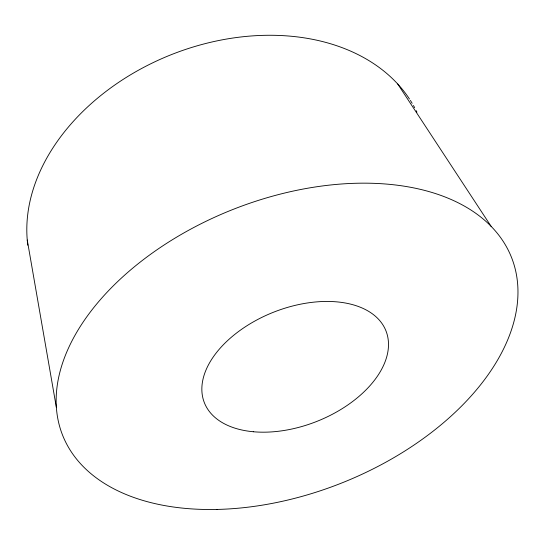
<?xml version="1.0" encoding="UTF-8"?>
<svg xmlns="http://www.w3.org/2000/svg" width="545" height="545" viewBox="0 0 545 545"><rect width="100%" height="100%" fill="white"/><g stroke="black" fill="none" stroke-linecap="round" stroke-linejoin="round"><path stroke-width="0.82" d="M397.755 84.046L491.127 226.366M27.25 240.025L56.394 407.599M27.815 245.223A207.243 151.864 -21.6 0 1 174.461 53.424A207.243 151.864 -21.6 0 1 409.459 98.992M410.385 100.423A207.243 151.864 -21.6 0 1 412.17 103.312M413.444 105.498A207.243 151.864 -21.6 0 1 414.663 107.706M416.196 110.662A207.243 151.864 -21.6 0 1 416.925 112.154M253.275 431.742A97.644 58.731 -21.6 0 0 388.34 340.972A97.644 58.731 -21.6 0 0 243.894 327.736A97.644 58.731 -21.6 0 0 253.275 431.742M217.039 509.432A241.415 147.184 -21.6 0 0 512.627 260.408A241.415 147.184 -21.6 0 0 131.515 269.169A241.415 147.184 -21.6 0 0 217.039 509.432"/></g></svg>
